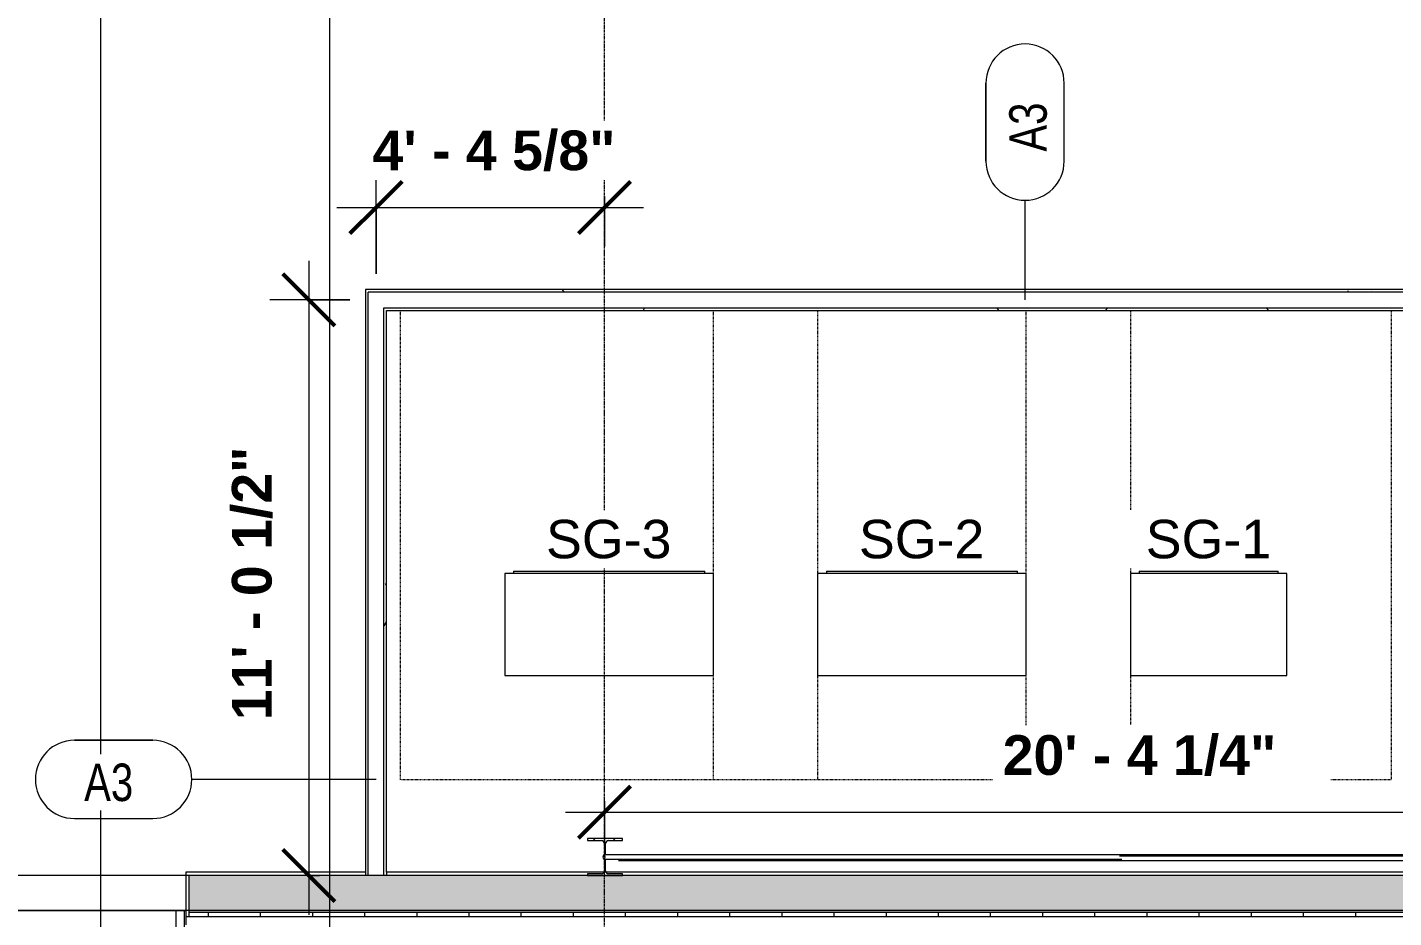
# Model space of a CAD drawing. Header units: inches. Extents: x 21592 to 24810, y -23179 to -20467.
# Drawn here: x 22422.3 to 22736.8, y -22797 to -22592.1 of the extents above; entities that cross this region are included whole.
import ezdxf

# ---------------------------------------------------------------- set-up
doc = ezdxf.new("R2010")
doc.units = ezdxf.units.IN
doc.header["$MEASUREMENT"] = 0
doc.linetypes.add('Dash', pattern=[0.25, 0.125, -0.125])
doc.linetypes.add('Grid Line 1_2_', pattern=[0.875, 0.5, -0.125, 0.125, -0.125])
for name, color, linetype, lineweight in [('A-ANNO-DIMS', 211, 'Continuous', 9), ('A-ANNO-DIMS-96', 211, 'Continuous', 9), ('A-GLAZ-CWMG', 51, 'Continuous', 20), ('A-WALL', 113, 'Continuous', 20), ('A-WALL-IDEN', 211, 'Continuous', 9), ('A-WALL-PATT', 111, 'Continuous', 50), ('E-ELE-QPM-IDEN', 2, 'Continuous', 9), ('E-ELEC-EQPM', 71, 'Continuous', 20), ('G-ANNO-SYMB', 111, 'Continuous', 9), ('I-WALL', 2, 'Continuous', 20), ('S-BEAM', 12, 'Continuous', 20), ('S-COLS', 52, 'Continuous', 20), ('S-GRID', 1, 'Continuous', 9)]:
    doc.layers.add(name, color=color, linetype=linetype, lineweight=lineweight)
doc.styles.add('Arial_1', font='arial.ttf', dxfattribs={"height": 8.851796})
doc.styles.add('Arial_B', font='arialbd.ttf', dxfattribs={"height": 9.132806})
doc.styles.add('Century Gothic_1', font='GOTHIC.TTF', dxfattribs={"width": 0.8, "height": 8.622671})
doc.dimstyles.new('OD_Dimension', dxfattribs={"dimscale": 12, "dimtxt": 9, "dimasz": 1, "dimexe": 0.75, "dimexo": 0.5, "dimgap": 0.5, "dimtad": 1, "dimdec": 3, "dimrnd": 0.125, "dimzin": 1, "dimdsep": 46, "dimlunit": 4, "dimtxsty": 'Arial_B', "dimblk1": 'OBLIQUE', "dimblk2": 'OBLIQUE', "dimsah": 1, "dimcen": 0.09, "dimdle": 0.75, "dimazin": 0, "dimtfac": 1, "dimtdec": 4, "dimtix": 1, "dimtmove": 0, "dimatfit": 3, "dimfxl": 1, "dimtvp": 1, "dimtfill": 1, "dimfrac": 2, "dimtolj": 1, "dimtzin": 0, "dimlwd": 13, "dimlwe": 13, "dimarcsym": 2})
doc.dimstyles.new('OD_Dimension_2', dxfattribs={"dimscale": 12, "dimtxt": 9, "dimasz": 1, "dimexe": 0.75, "dimexo": 0.5, "dimgap": 0.5, "dimtad": 1, "dimdec": 3, "dimrnd": 0.125, "dimzin": 1, "dimdsep": 46, "dimlunit": 4, "dimtxsty": 'Arial_B', "dimblk1": 'OBLIQUE', "dimblk2": 'OBLIQUE', "dimsah": 1, "dimcen": 0.09, "dimdle": 0.75, "dimazin": 0, "dimtfac": 1, "dimtdec": 4, "dimtix": 1, "dimtmove": 0, "dimatfit": 3, "dimfxl": 1, "dimtvp": 1, "dimtfill": 1, "dimfrac": 2, "dimtolj": 1, "dimtzin": 0, "dimlwd": 13, "dimlwe": 13, "dimarcsym": 2})
pattern_1 = [(0, (0, 0), (30.72, 7.68), [1.267, -21.773, 1.267, -21.773, -122.88]), (0, (0, 0), (30.72, 7.68), [-46.08, 1.267, -44.813, 1.267, -21.773, -53.76]), (0, (0, 0), (30.72, 7.68), [-115.2, 1.267, -14.093, 1.267, -37.133]), (120, (11.52, 3.84), (-22.0110751, 22.7643004), [1.267, -21.773, 1.267, -21.773, -122.88]), (120, (11.52, 3.84), (-22.0110751, 22.7643004), [-46.08, 1.267, -44.813, 1.267, -21.773, -53.76]), (120, (11.52, 3.84), (-22.0110751, 22.7643004), [-115.2, 1.267, -14.093, 1.267, -37.133]), (240, (15.36, 19.2), (-8.7089249, -30.4443004), [1.267, -21.773, 1.267, -21.773, -122.88]), (240, (15.36, 19.2), (-8.7089249, -30.4443004), [-46.08, 1.267, -44.813, 1.267, -21.773, -53.76]), (240, (15.36, 19.2), (-8.7089249, -30.4443004), [-115.2, 1.267, -14.093, 1.267, -37.133])]

# ---------------------------------------------------------------- blocks, each defined once
blk = doc.blocks.new('Girt_C - 8_D-1405489-Enlarged First Floor Plan _West_')
at = {"layer": 'S-BEAM', "color": 43, "lineweight": 13}
for p, q in [((22458.77, -22787.3), (22420.08, -22787.3)), ((22420.08, -22795.3), (22458.77, -22795.3))]:
    blk.add_line(p, q, dxfattribs=at)
blk = doc.blocks.new('Round Bar - 1_-1778723-Enlarged First Floor Plan _West_')
at = {"layer": 'S-BEAM', "color": 43, "lineweight": 13}
for p, q in [((22791.14, -22782.55), (22555.06, -22782.55)), ((22795.82, -22782.55), (22791.61, -22782.55)), ((22555.06, -22783.55), (22674.18, -22783.55)), ((22792.01, -22783.55), (22795.82, -22783.55))]:
    blk.add_line(p, q, dxfattribs=at)
for centre, start_param, end_param in [((22555.06, -22783.05), 0, 3.141593), ((22555.06, -22783.05), 3.141593, 6.283185), ((22795.82, -22783.05), 4.516039, 6.283185), ((22795.82, -22783.05), 3.141593, 3.707225)]:
    blk.add_ellipse(centre, major_axis=(0, 0.5), ratio=0.535131, start_param=start_param, end_param=end_param, dxfattribs=at)
blk = doc.blocks.new('Round Bar - 1_-1778817-Enlarged First Floor Plan _West_')
at = {"layer": 'S-BEAM', "color": 43, "lineweight": 13}
for p, q in [((22791.18, -22782.8), (22673.67, -22782.8)), ((22558.4, -22783.8), (22791.18, -22783.8))]:
    blk.add_line(p, q, dxfattribs=at)
for start_param, end_param in [(0, 3.141593), (3.141593, 6.283185)]:
    blk.add_ellipse((22791.18, -22783.3), major_axis=(0, 0.5), ratio=0.56248, start_param=start_param, end_param=end_param, dxfattribs=at)
blk = doc.blocks.new('Rectangular Mullion - Exterior 2_ x 4_5_-1142359-Enlarged First Floor Plan _West_')
at = {"layer": 'A-GLAZ-CWMG', "color": 7}
for p, q in [((-2, 1.5), (0, 1.5)), ((-2, -3), (-2, 1.5)), ((0, 1.5), (0, -3)), ((0, -3), (-2, -3))]:
    blk.add_line(p, q, dxfattribs=at)
blk = doc.blocks.new('Rectangular Mullion - Exterior 2_ x 4_5_-1060760-Enlarged First Floor Plan _West_')
at = {"layer": 'A-GLAZ-CWMG', "color": 43, "lineweight": 13}
for p, q in [((23373.27, -22795.43), (23339.08, -22795.43)), ((23373.27, -22799.93), (23339.08, -22799.93))]:
    blk.add_line(p, q, dxfattribs=at)
blk = doc.blocks.new('Transformer Switchboard - 24_deep x 48_ wide x 90_H-1281217-Enlarged First Floor Plan _West_')
at = {"layer": 'E-ELEC-EQPM', "color": 43, "linetype": 'Dash', "lineweight": 13}
for p, q in [((-48, -84), (-48, 24)), ((-48, 24), (48, 24)), ((48, 24), (48, -84)), ((48, -84), (-48, -84))]:
    blk.add_line(p, q, dxfattribs=at)
at = {"layer": 'E-ELEC-EQPM', "color": 43, "lineweight": 13}
for p, q in [((24, 0), (-24, 0)), ((-24, 0), (-24, -23.5)), ((24, -23.5), (24, 0)), ((-24, -23.5), (24, -23.5)), ((-22, -23.5), (-22, -24)), ((22, -24), (-22, -24)), ((22, -24), (22, -23.5))]:
    blk.add_line(p, q, dxfattribs=at)
blk = doc.blocks.new('Transformer Switchboard - 24_deep x 36_ wide x 90_H-1281523-Enlarged First Floor Plan _West_')
at = {"layer": 'E-ELEC-EQPM', "color": 43, "linetype": 'Dash', "lineweight": 13}
for p, q in [((-42, -84), (-42, 24)), ((-42, 24), (42, 24)), ((42, 24), (42, -84)), ((42, -84), (-42, -84))]:
    blk.add_line(p, q, dxfattribs=at)
at = {"layer": 'E-ELEC-EQPM', "color": 43, "lineweight": 13}
for p, q in [((18, 0), (-18, 0)), ((-18, 0), (-18, -23.5)), ((18, -23.5), (18, 0)), ((-18, -23.5), (18, -23.5)), ((-16, -23.5), (-16, -24)), ((16, -24), (-16, -24)), ((16, -24), (16, -23.5))]:
    blk.add_line(p, q, dxfattribs=at)
blk = doc.blocks.new('DIMBLOCK13-Enlarged First Floor Plan _West_')
at = {"layer": 'A-ANNO-DIMS-96', "lineweight": 13}
for p, q in [((22487.11, -22645.8), (22487.11, -22796.3)), ((22496.58, -22654.8), (22478.11, -22654.8)), ((22487.11, -22654.8), (22496.58, -22654.8)), ((22489.6, -22787.3), (22478.11, -22787.3)), ((22487.11, -22787.3), (22489.6, -22787.3))]:
    blk.add_line(p, q, dxfattribs=at)
at = {"layer": 'A-ANNO-DIMS-96', "lineweight": 50}
for p, q in [((22487.11, -22654.8), (22481.11, -22648.8)), ((22487.11, -22654.8), (22493.11, -22660.8)), ((22487.11, -22787.3), (22481.11, -22781.3)), ((22487.11, -22787.3), (22493.11, -22793.3))]:
    blk.add_line(p, q, dxfattribs=at)
at = {"layer": 'A-ANNO-DIMS-96', "color": 0, "lineweight": 13, "insert": (22469.41, -22751.55), "char_height": 9.1328, "width": 73.2, "attachment_point": 1, "rotation": 90, "line_spacing_factor": 0.938532, "style": 'Arial_B', "bg_fill": 3, "box_fill_scale": 1.25, "bg_fill_color": 0, "bg_fill_transparency": 0}
blk.add_mtext('11\' - 0 1/2"', dxfattribs=at)
blk = doc.blocks.new('_Oblique')
at = {"color": 0, "linetype": 'ByBlock', "lineweight": -2}
blk.add_line((-0.5, -0.5), (0.5, 0.5), dxfattribs=at)
blk = doc.blocks.new('Wall Tag - 1_4_-1369832-Enlarged First Floor Plan _West_')
at = {"layer": 'A-WALL-IDEN', "color": 153}
for p, q in [((-0.0822, 0.0968), (0.1053, 0.0968)), ((0.1053, 0.0968), (-0.0822, 0.0968)), ((-0.0822, -0.0907), (0.1053, -0.0907)), ((-0.0822, -0.0907), (0.1053, -0.0907))]:
    blk.add_line(p, q, dxfattribs=at)
for centre, start, end in [((-0.0822, 0.0031), 90, 270), ((-0.0822, 0.0031), 90, 270), ((0.1053, 0.0031), 270, 90), ((0.1053, 0.0031), 270, 90)]:
    blk.add_arc(centre, 0.0937, start, end, dxfattribs=at)
blk = doc.blocks.new('DIMBLOCK20-Enlarged First Floor Plan _West_')
at = {"layer": 'A-ANNO-DIMS-96', "lineweight": 13}
for p, q in [((22502.58, -22648.8), (22502.58, -22624.51)), ((22555.14, -22631.03), (22555.14, -22642.51)), ((22555.14, -22633.51), (22555.14, -22631.03)), ((22493.58, -22633.51), (22564.14, -22633.51)), ((22502.58, -22633.51), (22502.58, -22648.8))]:
    blk.add_line(p, q, dxfattribs=at)
at = {"layer": 'A-ANNO-DIMS-96', "lineweight": 50}
for p, q in [((22502.58, -22633.51), (22508.58, -22627.51)), ((22555.14, -22633.51), (22561.14, -22627.51)), ((22502.58, -22633.51), (22496.58, -22639.51)), ((22555.14, -22633.51), (22549.14, -22639.51))]:
    blk.add_line(p, q, dxfattribs=at)
at = {"layer": 'A-ANNO-DIMS-96', "color": 0, "lineweight": 13, "insert": (22501.79, -22615.81), "char_height": 9.1328, "width": 64.9714, "attachment_point": 1, "line_spacing_factor": 0.938532, "style": 'Arial_B', "bg_fill": 3, "box_fill_scale": 1.25, "bg_fill_color": 0, "bg_fill_transparency": 0}
blk.add_mtext('4\' - 4 5/8"', dxfattribs=at)
blk = doc.blocks.new('DIMBLOCK55-Enlarged First Floor Plan _West_')
at = {"layer": 'A-ANNO-DIMS-96', "lineweight": 50}
for p, q in [((22555.14, -22772.69), (22561.14, -22766.69)), ((22799.39, -22772.69), (22805.39, -22766.69)), ((22555.14, -22772.69), (22549.14, -22778.69)), ((22799.39, -22772.69), (22793.39, -22778.69))]:
    blk.add_line(p, q, dxfattribs=at)
at = {"layer": 'A-ANNO-DIMS-96', "lineweight": 13}
for p, q in [((22555.14, -22770.21), (22555.14, -22781.69)), ((22555.14, -22772.69), (22555.14, -22770.21)), ((22799.39, -22770.21), (22799.39, -22781.69)), ((22799.39, -22772.69), (22799.39, -22770.21)), ((22546.14, -22772.69), (22799.39, -22772.69))]:
    blk.add_line(p, q, dxfattribs=at)
at = {"layer": 'A-ANNO-DIMS-96', "color": 0, "lineweight": 13, "insert": (22646.77, -22754.99), "char_height": 9.1328, "width": 73.2, "attachment_point": 1, "line_spacing_factor": 0.938532, "style": 'Arial_B', "bg_fill": 3, "box_fill_scale": 1.25, "bg_fill_color": 0, "bg_fill_transparency": 0}
blk.add_mtext('20\' - 4 1/4"', dxfattribs=at)

msp = doc.modelspace()

# ---------------------------------------------------------------- hatches: boundary and pattern name
at = {"layer": 'A-WALL-PATT', "lineweight": 9}
h = msp.add_hatch(dxfattribs=at)
h.set_pattern_fill('FP_11', color=8, style=0, pattern_type=2)
h.set_pattern_definition(pattern_1)
h.paths.add_polyline_path([(22796.5777, -22654.8028), (22796.5777, -22652.9903), (22803.0152, -22652.9903), (22803.0152, -22652.3653), (22795.9527, -22652.3653), (22795.9527, -22654.8028)], flags=0)
h.paths.add_polyline_path([(22759.3277, -22654.8028), (22759.9527, -22654.8028), (22759.9527, -22652.3653), (22500.1402, -22652.3653), (22500.1402, -22652.9903), (22759.3277, -22652.9903)], flags=0)
h = msp.add_hatch(dxfattribs=at)
h.set_pattern_fill('FP_11', color=8, style=0, pattern_type=2)
h.set_pattern_definition(pattern_1)
h.paths.add_polyline_path([(22500.1402, -22787.3028), (22500.7652, -22787.3028), (22500.7652, -22652.9903), (22500.1402, -22652.9903), (22500.1402, -22786.5528)], flags=0)
h = msp.add_hatch(dxfattribs=at)
h.set_pattern_fill('FP_11', color=8, style=0, pattern_type=2)
h.set_pattern_definition(pattern_1)
h.paths.add_polyline_path([(22504.3902, -22657.2403), (22759.9527, -22657.2403), (22759.9527, -22654.8028), (22759.3277, -22654.8028), (22759.3277, -22656.6153), (22504.3902, -22656.6153)], flags=0)
h.paths.add_polyline_path([(22798.7652, -22657.2403), (22798.7652, -22656.6153), (22796.5777, -22656.6153), (22796.5777, -22654.8028), (22795.9527, -22654.8028), (22795.9527, -22657.2403)], flags=0)
h = msp.add_hatch(dxfattribs=at)
h.set_pattern_fill('FP_11', color=8, style=0, pattern_type=2)
h.set_pattern_definition(pattern_1)
h.paths.add_polyline_path([(22504.3902, -22787.3028), (22505.0152, -22787.3028), (22505.0152, -22657.2403), (22504.3902, -22657.2403), (22504.3902, -22786.5528)], flags=0)
h = msp.add_hatch(dxfattribs=at)
h.set_pattern_fill('FP_7', color=8, style=0, pattern_type=2)
h.set_pattern_definition([(161.57, (0.48, 0.48), (-3.839953776, -1.544e-05), [0, -27.322, 3.034, 0]), (18.43, (-0.48, 0.48), (-3.839953776, 1.544e-05), [0, -27.322, 3.034, 0]), (108.43, (0.48, 0.48), (1.919622, -9.60052459), [9.106, -21.25]), (71.57, (-0.48, 0.48), (1.919622, 9.60052459), [9.106, -21.25])])
h.paths.add_polyline_path([(22419.3277, -22795.3028), (22419.3277, -22787.3028), (22314.7652, -22787.3028), (22314.7652, -22795.3028), (22385.1571, -22795.3028)], flags=0)
h.paths.add_polyline_path([(22459.5152, -22795.3028), (22809.9527, -22795.3028), (22809.9527, -22787.3028), (22459.5152, -22787.3028)], flags=0)
h = msp.add_hatch(dxfattribs=at)
h.set_pattern_fill('FP_9', color=8, style=0, pattern_type=2)
h.set_pattern_definition([(0, (0, 0), (15.36, 3.84), [1.267, -10.253, 1.267, -10.253, -61.44]), (0, (0, 0), (15.36, 3.84), [-23.04, 1.267, -21.773, 1.267, -10.253, -26.88]), (0, (0, 0), (15.36, 3.84), [-57.6, 1.267, -6.413, 1.267, -17.933]), (120, (5.76, 1.92), (-11.00553755, 11.3821502), [1.267, -10.253, 1.267, -10.253, -61.44]), (120, (5.76, 1.92), (-11.00553755, 11.3821502), [-23.04, 1.267, -21.773, 1.267, -10.253, -26.88]), (120, (5.76, 1.92), (-11.00553755, 11.3821502), [-57.6, 1.267, -6.413, 1.267, -17.933]), (240, (7.68, 9.6), (-4.35446245, -15.2221502), [1.267, -10.253, 1.267, -10.253, -61.44]), (240, (7.68, 9.6), (-4.35446245, -15.2221502), [-23.04, 1.267, -21.773, 1.267, -10.253, -26.88]), (240, (7.68, 9.6), (-4.35446245, -15.2221502), [-57.6, 1.267, -6.413, 1.267, -17.933])])
h.paths.add_polyline_path([(22459.5152, -22795.8028), (22809.9527, -22795.8028), (22809.9527, -22795.3028), (22459.5152, -22795.3028)], flags=0)
h.paths.add_polyline_path([(22419.3277, -22795.8028), (22419.3277, -22795.3028), (22314.7652, -22795.3028), (22314.7652, -22795.8028), (22385.1571, -22795.8028)], flags=0)
h = msp.add_hatch(dxfattribs=at)
h.set_pattern_fill('FP_10', color=8, style=0, pattern_type=2)
h.set_pattern_definition([(0, (0, 0), (0, 12), []), (90, (0, 0), (-12, 7e-16), [])])
h.paths.add_polyline_path([(22329.5686, -22796.8028), (22419.3277, -22796.8028), (22419.3277, -22795.8028), (22314.7652, -22795.8028), (22314.7652, -22796.8028)], flags=0)
h.paths.add_polyline_path([(22459.5152, -22796.8028), (22809.9527, -22796.8028), (22809.9527, -22795.8028), (22459.5152, -22795.8028)], flags=0)
at = {"layer": 'S-COLS', "lineweight": 9}
h = msp.add_hatch(dxfattribs=at)
h.set_pattern_fill('FP_6', color=8, style=0, pattern_type=2)
h.set_pattern_definition([(45, (0, 0), (-9.503515, 9.503515), []), (45, (0, 14.4), (-9.503515, 9.503515), [])])
h.paths.add_polyline_path([(22551.2652, -22787.3028), (22559.2652, -22787.3028), (22559.2652, -22786.8692), (22556.1012, -22786.8692), (22555.6123, -22786.6667), (22555.4098, -22786.1778), (22555.4098, -22783.5528), (22555.1207, -22783.5528), (22555.1207, -22786.1778), (22554.9182, -22786.6667), (22554.4293, -22786.8692), (22551.2652, -22786.8692)], flags=0)
h.paths.add_polyline_path([(22555.1207, -22782.5528), (22555.4098, -22782.5528), (22555.4098, -22779.9278), (22555.6123, -22779.4389), (22556.1012, -22779.2364), (22559.2652, -22779.2364), (22559.2652, -22778.8028), (22551.2652, -22778.8028), (22551.2652, -22779.2364), (22554.4293, -22779.2364), (22554.9182, -22779.4389), (22555.1207, -22779.9278), (22555.1207, -22782.4443)], flags=0)

# ---------------------------------------------------------------- linework, layer by layer
at = {"layer": 'A-WALL', "color": 7}
for p, q in [((22759.3277, -22652.9903), (22500.7652, -22652.9903)), ((22500.7652, -22787.3028), (22500.7652, -22652.9903)), ((22504.3902, -22656.6153), (22759.3277, -22656.6153)), ((22504.3902, -22787.3028), (22504.3902, -22656.6153)), ((22500.1402, -22786.5528), (22458.7652, -22786.5528)), ((22458.7652, -22786.5528), (22458.7652, -22798.6153)), ((22459.5152, -22787.3028), (22459.5152, -22796.8028)), ((22809.9527, -22787.3028), (22459.5152, -22787.3028)), ((22500.1402, -22786.5528), (22500.1402, -22787.3028)), ((22798.7652, -22786.5528), (22505.0152, -22786.5528)), ((22505.0152, -22786.5528), (22505.0152, -22787.3028)), ((22809.9527, -22795.3028), (22459.5152, -22795.3028)), ((22809.9527, -22795.8028), (22459.5152, -22795.8028)), ((22810.7027, -22796.8028), (22458.7652, -22796.8028))]:
    msp.add_line(p, q, dxfattribs=at)
at = {"layer": 'A-WALL-IDEN', "color": 153}
msp.add_line((22651.9333, -22654.8028), (22651.9333, -22631.8868), dxfattribs=at)
at = {"layer": 'G-ANNO-SYMB'}
for p, q in [((22491.854, -20695.6113), (22491.854, -23040.6554)), ((22439.1736, -20818.0821), (22439.1736, -23039.3868))]:
    msp.add_line(p, q, dxfattribs=at)
at = {"layer": 'I-WALL', "color": 7}
for p, q in [((22759.9527, -22652.3653), (22500.1402, -22652.3653)), ((22500.1402, -22652.3653), (22500.1402, -22786.5528)), ((22505.0152, -22657.2403), (22759.9527, -22657.2403)), ((22505.0152, -22786.5528), (22505.0152, -22657.2403))]:
    msp.add_line(p, q, dxfattribs=at)
at = {"layer": 'S-COLS', "color": 7}
for p, q in [((22559.2652, -22778.8028), (22551.2652, -22778.8028)), ((22551.2652, -22778.8028), (22551.2652, -22779.2364)), ((22551.2652, -22779.2364), (22554.4293, -22779.2364)), ((22555.1207, -22779.9278), (22555.1207, -22782.5528)), ((22555.4098, -22782.5528), (22555.4098, -22779.9278)), ((22556.1012, -22779.2364), (22559.2652, -22779.2364)), ((22559.2652, -22779.2364), (22559.2652, -22778.8028)), ((22555.1207, -22783.5528), (22555.1207, -22786.1778)), ((22555.4098, -22786.1778), (22555.4098, -22783.5528)), ((22554.4293, -22786.8692), (22551.2652, -22786.8692)), ((22551.2652, -22786.8692), (22551.2652, -22787.3028)), ((22551.2652, -22787.3028), (22559.2652, -22787.3028)), ((22559.2652, -22786.8692), (22556.1012, -22786.8692)), ((22559.2652, -22787.3028), (22559.2652, -22786.8692))]:
    msp.add_line(p, q, dxfattribs=at)
for centre, start, end in [((22554.4293, -22779.9278), 0, 90), ((22556.1012, -22779.9278), 90, 180), ((22554.4293, -22786.1778), 270, 0), ((22556.1012, -22786.1778), 180, 270)]:
    msp.add_arc(centre, 0.6914, start, end, dxfattribs=at)
at = {"layer": 'S-GRID', "linetype": 'Grid Line 1_2_'}
for p, q in [((22555.1402, -22972.8509), (22555.1402, -20633.3741)), ((24479.1075, -22787.3028), (21657.561, -22787.3028)), ((24588.9748, -22787.3028), (21790.2067, -22787.3028)), ((24431.1075, -22795.3028), (21705.561, -22795.3028)), ((24540.9748, -22795.3028), (21852.8626, -22795.3028))]:
    msp.add_line(p, q, dxfattribs=at)

# ---------------------------------------------------------------- block references
at = {"layer": 'A-GLAZ-CWMG', "color": 43, "lineweight": 13}
msp.add_blockref('Rectangular Mullion - Exterior 2_ x 4_5_-1060760-Enlarged First Floor Plan _West_', (-916.75, 0), dxfattribs=at)
at = {"layer": 'A-GLAZ-CWMG', "color": 43, "lineweight": 13, "extrusion": (0, 0, -1), "rotation": 180}
msp.add_blockref('Rectangular Mullion - Exterior 2_ x 4_5_-1142359-Enlarged First Floor Plan _West_', (-22458.5152, -22798.4278), dxfattribs=at)
at = {"layer": 'A-WALL-IDEN', "color": 153, "xscale": 95.99999999999994, "yscale": 95.99999999999994, "zscale": 95.99999999999994, "rotation": 89.99999999999991}
msp.add_blockref('Wall Tag - 1_4_-1369832-Enlarged First Floor Plan _West_', (22652.227, -22614.9915), dxfattribs=at)
at = {"layer": 'A-WALL-IDEN', "color": 153, "xscale": 95.99999999999994, "yscale": 95.99999999999994, "zscale": 95.99999999999994}
msp.add_blockref('Wall Tag - 1_4_-1369832-Enlarged First Floor Plan _West_', (22441.0777, -22765.4566), dxfattribs=at)
at = {"layer": 'E-ELEC-EQPM', "color": 43, "lineweight": 13, "rotation": 180}
for name, p in [('Transformer Switchboard - 24_deep x 48_ wide x 90_H-1281217-Enlarged First Floor Plan _West_', (22556.1988, -22741.2403)), ('Transformer Switchboard - 24_deep x 48_ wide x 90_H-1281217-Enlarged First Floor Plan _West_', (22628.1988, -22741.2403)), ('Transformer Switchboard - 24_deep x 36_ wide x 90_H-1281523-Enlarged First Floor Plan _West_', (22694.1988, -22741.2403))]:
    msp.add_blockref(name, p, dxfattribs=at)
at = {"layer": 'S-BEAM', "color": 43, "lineweight": 13}
for name in ['Round Bar - 1_-1778723-Enlarged First Floor Plan _West_', 'Round Bar - 1_-1778817-Enlarged First Floor Plan _West_', 'Girt_C - 8_D-1405489-Enlarged First Floor Plan _West_']:
    msp.add_blockref(name, (0, 0), dxfattribs=at)

# ---------------------------------------------------------------- next in the draw order: texts
at = {"layer": 'A-WALL-IDEN', "insert": (22648.2927, -22615.0203), "char_height": 8.62267, "width": 14.58, "attachment_point": 2, "rotation": 90, "line_spacing_factor": 0.984117, "style": 'Century Gothic_1', "bg_fill": 3, "box_fill_scale": 1.25, "bg_fill_color": 0, "bg_fill_transparency": 0}
msp.add_mtext('A3', dxfattribs=at)
at = {"layer": 'A-WALL-IDEN', "insert": (22441.0489, -22761.5223), "char_height": 8.62267, "width": 14.58, "attachment_point": 2, "line_spacing_factor": 0.984117, "style": 'Century Gothic_1', "bg_fill": 3, "box_fill_scale": 1.25, "bg_fill_color": 0, "bg_fill_transparency": 0}
msp.add_mtext('A3', dxfattribs=at)
at = {"layer": 'E-ELE-QPM-IDEN', "char_height": 8.8518, "width": 34.344, "attachment_point": 2, "line_spacing_factor": 0.938532, "style": 'Arial_1', "bg_fill": 3, "box_fill_scale": 1.25, "bg_fill_color": 0, "bg_fill_transparency": 0}
for s, insert in [('SG-3', (22556.1229, -22705.4181)), ('SG-2', (22628.1229, -22705.4181)), ('SG-1', (22694.1229, -22705.4181))]:
    msp.add_mtext(s, dxfattribs=dict(at, insert=insert))

# ---------------------------------------------------------------- next in the draw order: dimensions: what is measured, and where the dimension line sits
at = {"layer": 'A-ANNO-DIMS', "lineweight": 13}
dim = msp.add_linear_dim(base=(22487.113, -22787.3028), p1=(22502.5777, -22654.8028), p2=(22495.5983, -22787.3028), angle=90, dimstyle='OD_Dimension_2', override={"dimpost": '<>', "dimfxl": 132.683693}, dxfattribs=at)
dim.commit()
dim.dimension.update_dxf_attribs({"geometry": 'DIMBLOCK13-Enlarged First Floor Plan _West_', "text_midpoint": (22476.3909, -22721.0528)})
dim = msp.add_linear_dim(base=(22799.3902, -22772.6904), p1=(22555.1402, -22764.2051), p2=(22799.3902, -22764.2051), dimstyle='OD_Dimension', override={"dimpost": '<>', "dimfxl": 244.25}, dxfattribs=at)
dim.commit()
dim.dimension.update_dxf_attribs({"geometry": 'DIMBLOCK55-Enlarged First Floor Plan _West_', "text_midpoint": (22677.2652, -22761.9683)})

# ---------------------------------------------------------------- next in the draw order: linework, layer by layer
at = {"layer": 'A-WALL-IDEN', "color": 153}
msp.add_line((22502.5777, -22765.1629), (22460.1824, -22765.1629), dxfattribs=at)

# ---------------------------------------------------------------- next in the draw order: dimensions: what is measured, and where the dimension line sits
at = {"layer": 'A-ANNO-DIMS', "lineweight": 13}
dim = msp.add_linear_dim(base=(22555.1402254, -22633.5149337), p1=(22502.5777253, -22654.8028104), p2=(22555.1402254, -22625.0296523), dimstyle='OD_Dimension_2', override={"dimpost": '<>', "dimfxl": 60.409083}, dxfattribs=at)
dim.commit()
dim.dimension.update_dxf_attribs({"geometry": 'DIMBLOCK20-Enlarged First Floor Plan _West_', "text_midpoint": (22528.8589754, -22622.7896723)})

doc.saveas('drawing.dxf')
